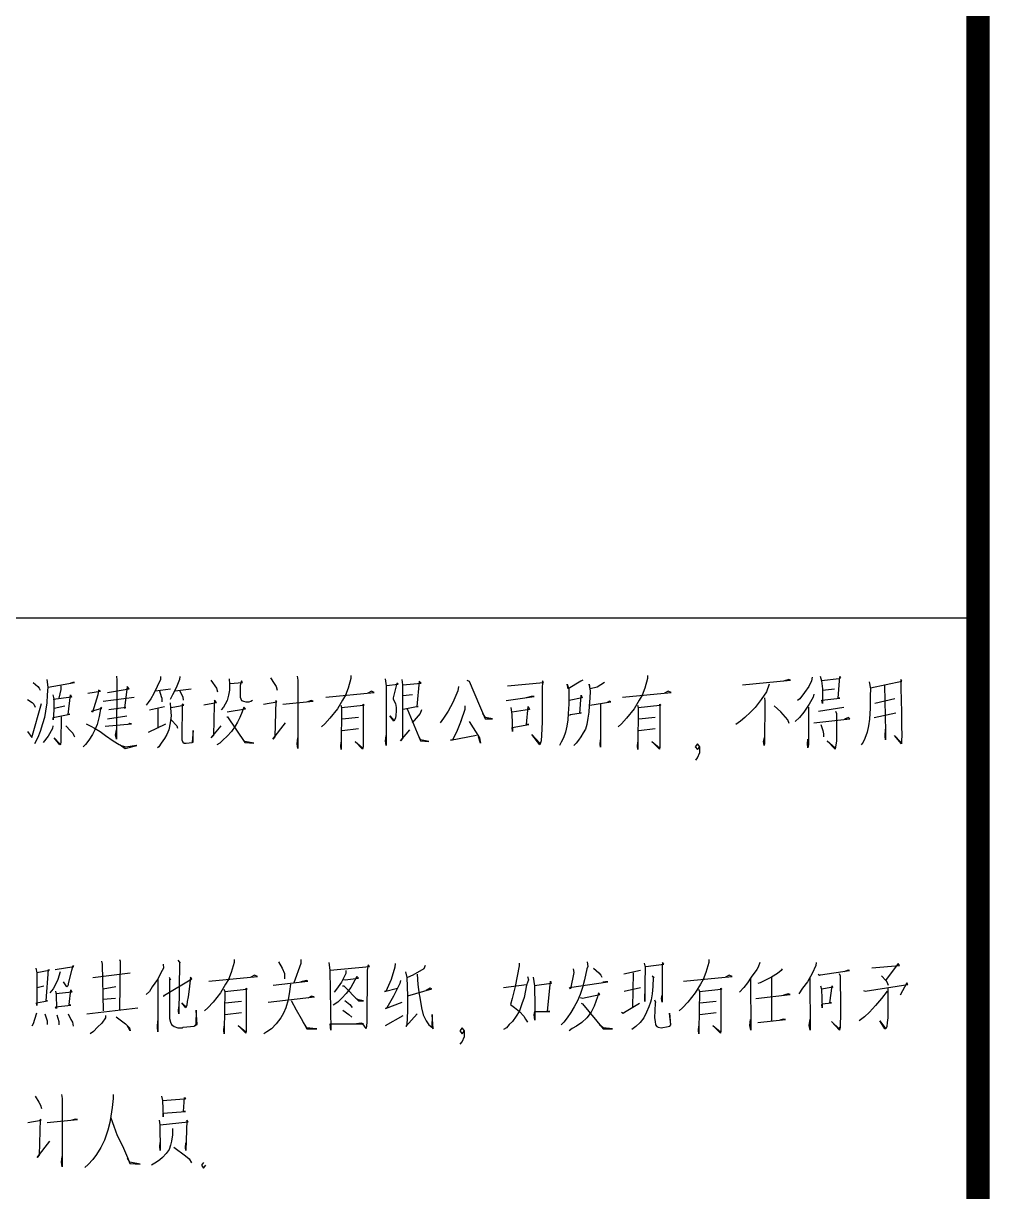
# Model space of a CAD drawing. Extents: x 5412679 to 5683609, y 301830 to 763830.
# Drawn here: x 5481861 to 5486029, y 742716 to 747757 of the extents above; entities that cross this region are included whole.
import ezdxf

# ---------------------------------------------------------------- set-up
doc = ezdxf.new("R2010")
doc.units = 0
doc.header["$LTSCALE"] = 1000
doc.header["$MEASUREMENT"] = 0
doc.layers.add('$dl$', color=255, linetype='Continuous')
doc.layers.add('PUB_TITLE', color=4, linetype='Continuous')

# ---------------------------------------------------------------- blocks, each defined once
blk = doc.blocks.new('sdg456sdhfdgh')
at = {"layer": 'PUB_TITLE'}
for p, q in [((3123207.5, 782582.9), (3130207.5, 782582.9)), ((3126490.3, 782331.5), (3126492.3, 782313.9)), ((3127270.4, 782331.5), (3127272.4, 782313.9)), ((3127502.2, 782334), (3127502.2, 782321.4)), ((3128782.2, 782334), (3128782.2, 782321.4)), ((3129526, 782331.5), (3129532, 782311.4)), ((3126131.5, 782303.8), (3126151.6, 782286.2)), ((3126151.6, 782286.2), (3126157.7, 782278.6)), ((3126189.9, 782316.4), (3126194, 782283.6)), ((3126194, 782283.6), (3126191.9, 782250.9)), ((3126196, 782283.6), (3126308.9, 782303.8)), ((3126250.4, 782288.7), (3126250.4, 782273.6)), ((3126302.8, 782303.8), (3126292.7, 782301.3)), ((3126308.9, 782303.8), (3126302.8, 782303.8)), ((3126492.3, 782313.9), (3126490.3, 782059.4)), ((3126536.6, 782286.2), (3126524.5, 782192.9)), ((3126544.7, 782276.1), (3126536.6, 782286.2)), ((3126679.8, 782316.4), (3126651.5, 782255.9)), ((3126679.8, 782329), (3126679.8, 782316.4)), ((3126748.3, 782281.1), (3126732.2, 782250.9)), ((3126762.4, 782316.4), (3126748.3, 782281.1)), ((3126764.4, 782329), (3126762.4, 782316.4)), ((3126897.5, 782313.9), (3126921.6, 782278.6)), ((3126976.1, 782318.9), (3126978.1, 782296.2)), ((3126978.1, 782296.2), (3126978.1, 782271)), ((3126980.1, 782298.8), (3127034.5, 782303.8)), ((3127030.5, 782311.4), (3127024.4, 782291.2)), ((3127024.4, 782291.2), (3127024.4, 782273.6)), ((3127034.5, 782303.8), (3127030.5, 782311.4)), ((3127155.5, 782324), (3127171.6, 782298.8)), ((3127171.6, 782298.8), (3127179.7, 782286.2)), ((3127179.7, 782286.2), (3127183.7, 782271)), ((3127272.4, 782313.9), (3127272.4, 782019.1)), ((3127502.2, 782321.4), (3127490.1, 782278.6)), ((3127649.3, 782318.9), (3127653.4, 782288.7)), ((3127653.4, 782288.7), (3127653.4, 782031.7)), ((3127655.4, 782291.2), (3127705.8, 782296.2)), ((3127699.7, 782301.3), (3127683.6, 782238.3)), ((3127705.8, 782296.2), (3127699.7, 782301.3)), ((3127721.9, 782316.4), (3127723.9, 782293.7)), ((3127723.9, 782293.7), (3127723.9, 782061.9)), ((3127725.9, 782293.7), (3127804.5, 782301.3)), ((3127796.5, 782308.8), (3127786.4, 782200.5)), ((3127804.5, 782301.3), (3127796.5, 782308.8)), ((3127965.8, 782286.2), (3127963.8, 782268.5)), ((3128002.1, 782313.9), (3128012.2, 782308.8)), ((3128012.2, 782308.8), (3128080.7, 782147.6)), ((3128177.5, 782288.7), (3128332.7, 782303.8)), ((3128328.6, 782311.4), (3128326.6, 782273.6)), ((3128332.7, 782303.8), (3128328.6, 782311.4)), ((3128435.5, 782296.2), (3128441.5, 782276.1)), ((3128439.5, 782276.1), (3128435.5, 782296.2)), ((3128493.9, 782308.8), (3128439.5, 782276.1)), ((3128502, 782313.9), (3128493.9, 782308.8)), ((3128530.2, 782296.2), (3128534.2, 782266)), ((3128534.2, 782276.1), (3128530.2, 782296.2)), ((3128564.5, 782283.6), (3128534.2, 782276.1)), ((3128596.7, 782303.8), (3128564.5, 782283.6)), ((3128782.2, 782321.4), (3128770.1, 782278.6)), ((3129191.4, 782293.7), (3129399, 782313.9)), ((3129306.3, 782296.2), (3129294.2, 782263.5)), ((3129390.9, 782316.4), (3129368.8, 782308.8)), ((3129399, 782313.9), (3129390.9, 782316.4)), ((3129477.6, 782286.2), (3129459.5, 782261)), ((3129489.7, 782311.4), (3129477.6, 782286.2)), ((3129491.7, 782326.5), (3129489.7, 782311.4)), ((3129608.6, 782318.9), (3129532, 782311.4)), ((3129532, 782311.4), (3129536.1, 782276.1)), ((3129604.6, 782235.8), (3129610.7, 782329)), ((3129614.7, 782326.5), (3129608.6, 782318.9)), ((3129610.7, 782329), (3129614.7, 782326.5)), ((3129737.6, 782306.3), (3129743.7, 782276.1)), ((3129743.7, 782281.1), (3129878.7, 782308.8)), ((3129804.2, 782291.2), (3129808.2, 782092.1)), ((3129874.7, 782316.4), (3129874.7, 782278.6)), ((3129878.7, 782308.8), (3129874.7, 782316.4)), ((3126107.3, 782230.7), (3126127.4, 782218.1)), ((3126157.7, 782278.6), (3126161.7, 782271)), ((3126191.9, 782250.9), (3126189.9, 782215.6)), ((3126216.1, 782250.9), (3126220.2, 782233.2)), ((3126296.8, 782240.8), (3126218.1, 782230.7)), ((3126220.2, 782233.2), (3126220.2, 782185.4)), ((3126250.4, 782273.6), (3126242.3, 782235.8)), ((3126282.7, 782165.2), (3126292.7, 782250.9)), ((3126292.7, 782250.9), (3126296.8, 782240.8)), ((3126367.3, 782258.4), (3126421.7, 782266)), ((3126409.6, 782250.9), (3126387.5, 782175.3)), ((3126413.7, 782271), (3126409.6, 782250.9)), ((3126421.7, 782266), (3126413.7, 782271)), ((3126433.8, 782223.2), (3126566.9, 782240.8)), ((3126452, 782261), (3126544.7, 782276.1)), ((3126639.4, 782233.2), (3126627.3, 782218.1)), ((3126651.5, 782255.9), (3126639.4, 782233.2)), ((3126659.6, 782268.5), (3126724.1, 782276.1)), ((3126675.7, 782268.5), (3126683.8, 782243.3)), ((3126683.8, 782243.3), (3126685.8, 782235.8)), ((3126685.8, 782235.8), (3126685.8, 782220.6)), ((3126732.2, 782250.9), (3126722.1, 782230.7)), ((3126744.3, 782268.5), (3126812.8, 782276.1)), ((3126764.4, 782268.5), (3126776.5, 782240.8)), ((3126776.5, 782240.8), (3126778.5, 782228.2)), ((3126921.6, 782278.6), (3126925.7, 782263.5)), ((3126974.1, 782248.4), (3126968, 782225.7)), ((3126978.1, 782271), (3126974.1, 782248.4)), ((3127024.4, 782273.6), (3127024.4, 782258.4)), ((3127024.4, 782258.4), (3127024.4, 782240.8)), ((3127024.4, 782240.8), (3127026.5, 782233.2)), ((3127026.5, 782233.2), (3127030.5, 782225.7)), ((3127393.3, 782240.8), (3127603, 782261)), ((3127478, 782248.4), (3127465.9, 782228.2)), ((3127490.1, 782278.6), (3127478, 782248.4)), ((3127590.9, 782266), (3127574.7, 782258.4)), ((3127603, 782261), (3127590.9, 782266)), ((3127683.6, 782238.3), (3127683.6, 782233.2)), ((3127683.6, 782233.2), (3127687.6, 782225.7)), ((3127768.3, 782250.9), (3127725.9, 782245.8)), ((3127963.8, 782268.5), (3127941.6, 782218.1)), ((3128171.4, 782225.7), (3128292.4, 782243.3)), ((3128280.3, 782243.3), (3128258.1, 782238.3)), ((3128292.4, 782243.3), (3128280.3, 782243.3)), ((3128326.6, 782273.6), (3128326.6, 782132.5)), ((3128441.5, 782276.1), (3128441.5, 782210.6)), ((3128500, 782238.3), (3128443.5, 782225.7)), ((3128489.9, 782170.3), (3128495.9, 782248.4)), ((3128495.9, 782248.4), (3128500, 782238.3)), ((3128532.2, 782235.8), (3128530.2, 782203)), ((3128534.2, 782266), (3128532.2, 782235.8)), ((3128673.3, 782240.8), (3128883, 782261)), ((3128758, 782248.4), (3128745.9, 782228.2)), ((3128770.1, 782278.6), (3128758, 782248.4)), ((3128870.9, 782266), (3128854.7, 782258.4)), ((3128883, 782261), (3128870.9, 782266)), ((3129272, 782230.7), (3129245.8, 782195.4)), ((3129294.2, 782263.5), (3129272, 782230.7)), ((3129286.1, 782238.3), (3129288.1, 782223.2)), ((3129439.3, 782233.2), (3129429.2, 782225.7)), ((3129459.5, 782261), (3129439.3, 782233.2)), ((3129495.8, 782240.8), (3129479.6, 782210.6)), ((3129499.8, 782253.4), (3129495.8, 782240.8)), ((3129534.1, 782228.2), (3129610.7, 782235.8)), ((3129536.1, 782271), (3129588.5, 782276.1)), ((3129536.1, 782276.1), (3129536.1, 782243.3)), ((3129536.1, 782243.3), (3129536.1, 782223.2)), ((3129610.7, 782235.8), (3129604.6, 782235.8)), ((3129743.7, 782276.1), (3129741.7, 782245.8)), ((3129741.7, 782245.8), (3129741.7, 782192.9)), ((3129848.5, 782233.2), (3129761.8, 782213.1)), ((3129874.7, 782278.6), (3129876.7, 782175.3)), ((3126125.4, 782066.9), (3126167.8, 782213.1)), ((3126127.4, 782218.1), (3126133.5, 782210.6)), ((3126133.5, 782210.6), (3126139.5, 782198)), ((3126183.9, 782180.3), (3126179.9, 782152.6)), ((3126189.9, 782215.6), (3126183.9, 782180.3)), ((3126220.2, 782185.4), (3126218.1, 782142.5)), ((3126222.2, 782192.9), (3126268.5, 782203)), ((3126383.4, 782180.3), (3126427.8, 782192.9)), ((3126387.5, 782175.3), (3126383.4, 782180.3)), ((3126423.8, 782198), (3126415.7, 782157.7)), ((3126427.8, 782192.9), (3126423.8, 782198)), ((3126530.6, 782195.4), (3126458, 782185.4)), ((3126524.5, 782192.9), (3126530.6, 782195.4)), ((3126627.3, 782218.1), (3126619.3, 782205.5)), ((3126633.4, 782185.4), (3126697.9, 782200.5)), ((3126669.7, 782190.4), (3126669.7, 782107.3)), ((3126722.1, 782215.6), (3126724.1, 782192.9)), ((3126724.1, 782192.9), (3126726.1, 782160.2)), ((3126726.1, 782195.4), (3126780.5, 782205.5)), ((3126774.5, 782195.4), (3126772.5, 782074.5)), ((3126774.5, 782210.6), (3126774.5, 782195.4)), ((3126780.5, 782205.5), (3126774.5, 782210.6)), ((3126867.2, 782208), (3126921.6, 782218.1)), ((3126911.6, 782208), (3126909.6, 782074.5)), ((3126913.6, 782228.2), (3126911.6, 782208)), ((3126921.6, 782218.1), (3126913.6, 782228.2)), ((3126951.9, 782198), (3126941.8, 782185.4)), ((3126959.9, 782210.6), (3126951.9, 782198)), ((3126968, 782225.7), (3126959.9, 782210.6)), ((3126968, 782177.8), (3127046.6, 782190.4)), ((3127030.5, 782225.7), (3127038.6, 782223.2)), ((3127040.6, 782198), (3127032.5, 782177.8)), ((3127038.6, 782223.2), (3127048.6, 782220.6)), ((3127046.6, 782190.4), (3127040.6, 782198)), ((3127048.6, 782220.6), (3127062.7, 782220.6)), ((3127062.7, 782220.6), (3127070.8, 782223.2)), ((3127070.8, 782223.2), (3127076.9, 782228.2)), ((3127125.2, 782210.6), (3127181.7, 782220.6)), ((3127177.6, 782225.7), (3127173.6, 782069.5)), ((3127181.7, 782220.6), (3127177.6, 782225.7)), ((3127207.9, 782210.6), (3127338.9, 782223.2)), ((3127330.8, 782225.7), (3127314.7, 782220.6)), ((3127338.9, 782223.2), (3127330.8, 782225.7)), ((3127443.7, 782190.4), (3127411.5, 782150.1)), ((3127465.9, 782228.2), (3127443.7, 782190.4)), ((3127457.8, 782205.5), (3127461.9, 782195.4)), ((3127461.9, 782195.4), (3127459.9, 782029.1)), ((3127461.9, 782195.4), (3127554.6, 782205.5)), ((3127554.6, 782210.6), (3127558.6, 782205.5)), ((3127554.6, 782205.5), (3127554.6, 782210.6)), ((3127558.6, 782205.5), (3127554.6, 782203)), ((3127554.6, 782203), (3127554.6, 782026.6)), ((3127687.6, 782225.7), (3127693.7, 782213.1)), ((3127693.7, 782213.1), (3127697.7, 782195.4)), ((3127697.7, 782180.3), (3127695.7, 782162.7)), ((3127697.7, 782195.4), (3127697.7, 782180.3)), ((3127792.4, 782200.5), (3127727.9, 782187.9)), ((3127744.1, 782190.4), (3127802.5, 782051.8)), ((3127786.4, 782200.5), (3127792.4, 782200.5)), ((3127806.6, 782185.4), (3127800.5, 782170.3)), ((3127921.5, 782180.3), (3127901.3, 782150.1)), ((3127941.6, 782218.1), (3127921.5, 782180.3)), ((3127994, 782187.9), (3127975.9, 782137.5)), ((3127994, 782203), (3127994, 782187.9)), ((3128191.6, 782195.4), (3128195.6, 782165.2)), ((3128272.2, 782187.9), (3128197.6, 782175.3)), ((3128260.1, 782122.4), (3128266.1, 782200.5)), ((3128266.1, 782200.5), (3128272.2, 782187.9)), ((3128441.5, 782210.6), (3128439.5, 782170.3)), ((3128530.2, 782203), (3128528.2, 782175.3)), ((3128532.2, 782205.5), (3128622.9, 782220.6)), ((3128578.6, 782210.6), (3128578.6, 782024.1)), ((3128616.9, 782223.2), (3128606.8, 782218.1)), ((3128622.9, 782220.6), (3128616.9, 782223.2)), ((3128723.7, 782190.4), (3128691.5, 782150.1)), ((3128745.9, 782228.2), (3128723.7, 782190.4)), ((3128737.8, 782205.5), (3128741.9, 782195.4)), ((3128741.9, 782195.4), (3128739.9, 782029.1)), ((3128741.9, 782195.4), (3128834.6, 782205.5)), ((3128834.6, 782210.6), (3128838.6, 782205.5)), ((3128834.6, 782205.5), (3128834.6, 782210.6)), ((3128838.6, 782205.5), (3128834.6, 782203)), ((3128834.6, 782203), (3128834.6, 782026.6)), ((3129245.8, 782195.4), (3129225.6, 782175.3)), ((3129288.1, 782223.2), (3129286.1, 782041.7)), ((3129356.7, 782177.8), (3129328.4, 782203)), ((3129479.6, 782210.6), (3129455.4, 782175.3)), ((3129475.6, 782198), (3129475.6, 782036.7)), ((3129519.9, 782180.3), (3129628.8, 782198)), ((3129536.1, 782213.1), (3129534.1, 782228.2)), ((3129536.1, 782223.2), (3129536.1, 782213.1)), ((3129592.5, 782180.3), (3129596.5, 782170.3)), ((3129741.7, 782192.9), (3129739.7, 782145.1)), ((3126179.9, 782152.6), (3126171.8, 782124.9)), ((3126218.1, 782152.6), (3126288.7, 782167.7)), ((3126218.1, 782142.5), (3126218.1, 782152.6)), ((3126252.4, 782155.1), (3126250.4, 782049.3)), ((3126288.7, 782167.7), (3126282.7, 782165.2)), ((3126415.7, 782157.7), (3126407.6, 782122.4)), ((3126452, 782147.6), (3126534.6, 782160.2)), ((3126722.1, 782129.9), (3126716, 782099.7)), ((3126726.1, 782160.2), (3126722.1, 782129.9)), ((3126726.1, 782142.5), (3126750.3, 782117.3)), ((3126966, 782155.1), (3126970, 782155.1)), ((3126970, 782155.1), (3127044.6, 782044.3)), ((3127012.4, 782132.5), (3127002.3, 782114.8)), ((3127022.4, 782152.6), (3127012.4, 782132.5)), ((3127032.5, 782177.8), (3127022.4, 782152.6)), ((3127165.6, 782059.4), (3127220, 782129.9)), ((3127411.5, 782150.1), (3127389.3, 782124.9)), ((3127534.4, 782152.6), (3127463.9, 782145.1)), ((3127669.5, 782160.2), (3127687.6, 782140)), ((3127687.6, 782137.5), (3127669.5, 782160.2)), ((3127693.7, 782150.1), (3127687.6, 782137.5)), ((3127695.7, 782162.7), (3127693.7, 782150.1)), ((3127800.5, 782170.3), (3127766.2, 782129.9)), ((3127901.3, 782150.1), (3127887.2, 782129.9)), ((3127977.9, 782140), (3127959.8, 782097.2)), ((3127975.9, 782137.5), (3127977.9, 782140)), ((3128012.2, 782135), (3128056.5, 782064.4)), ((3128082.7, 782152.6), (3128070.6, 782170.3)), ((3128080.7, 782147.6), (3128084.7, 782147.6)), ((3128113, 782147.6), (3128082.7, 782152.6)), ((3128084.7, 782147.6), (3128113, 782147.6)), ((3128195.6, 782165.2), (3128199.6, 782092.1)), ((3128326.6, 782132.5), (3128324.6, 782077)), ((3128437.5, 782142.5), (3128433.5, 782114.8)), ((3128439.5, 782170.3), (3128437.5, 782142.5)), ((3128445.6, 782162.7), (3128449.6, 782165.2)), ((3128449.6, 782165.2), (3128495.9, 782172.8)), ((3128495.9, 782172.8), (3128489.9, 782170.3)), ((3128524.2, 782150.1), (3128520.1, 782122.4)), ((3128528.2, 782175.3), (3128524.2, 782150.1)), ((3128691.5, 782150.1), (3128669.3, 782124.9)), ((3128814.4, 782152.6), (3128743.9, 782145.1)), ((3129183.3, 782137.5), (3129163.2, 782122.4)), ((3129201.5, 782152.6), (3129183.3, 782137.5)), ((3129225.6, 782175.3), (3129201.5, 782152.6)), ((3129386.9, 782142.5), (3129356.7, 782177.8)), ((3129393, 782127.4), (3129386.9, 782142.5)), ((3129437.3, 782152.6), (3129419.2, 782135)), ((3129455.4, 782175.3), (3129437.3, 782152.6)), ((3129499.8, 782129.9), (3129655, 782147.6)), ((3129596.5, 782170.3), (3129596.5, 782097.2)), ((3129649, 782152.6), (3129630.8, 782145.1)), ((3129655, 782147.6), (3129649, 782152.6)), ((3129739.7, 782145.1), (3129735.6, 782117.3)), ((3129759.8, 782152.6), (3129852.5, 782172.8)), ((3129876.7, 782175.3), (3129876.7, 782122.4)), ((3126107.3, 782092.1), (3126125.4, 782066.9)), ((3126161.7, 782092.1), (3126151.6, 782066.9)), ((3126171.8, 782124.9), (3126161.7, 782092.1)), ((3126214.1, 782104.7), (3126196, 782072)), ((3126216.1, 782117.3), (3126214.1, 782104.7)), ((3126272.6, 782117.3), (3126292.7, 782094.7)), ((3126292.7, 782094.7), (3126302.8, 782084.6)), ((3126302.8, 782084.6), (3126306.8, 782074.5)), ((3126359.3, 782124.9), (3126379.4, 782114.8)), ((3126387.5, 782079.5), (3126371.3, 782054.3)), ((3126379.4, 782114.8), (3126395.5, 782107.3)), ((3126397.6, 782099.7), (3126387.5, 782079.5)), ((3126395.5, 782107.3), (3126419.7, 782092.1)), ((3126407.6, 782122.4), (3126397.6, 782099.7)), ((3126419.7, 782092.1), (3126443.9, 782074.5)), ((3126441.9, 782114.8), (3126554.8, 782124.9)), ((3126486.2, 782077), (3126490.3, 782099.7)), ((3126548.7, 782127.4), (3126542.7, 782122.4)), ((3126554.8, 782124.9), (3126548.7, 782127.4)), ((3126629.4, 782089.6), (3126703.9, 782124.9)), ((3126708, 782079.5), (3126697.9, 782061.9)), ((3126716, 782099.7), (3126708, 782079.5)), ((3126750.3, 782117.3), (3126754.3, 782107.3)), ((3126820.9, 782097.2), (3126816.8, 782046.8)), ((3126820.9, 782046.8), (3126820.9, 782097.2)), ((3126899.5, 782064.4), (3126941.8, 782117.3)), ((3126986.1, 782092.1), (3126968, 782072)), ((3127002.3, 782114.8), (3126986.1, 782092.1)), ((3127389.3, 782124.9), (3127375.2, 782112.3)), ((3127463.9, 782097.2), (3127534.4, 782104.7)), ((3127715.9, 782051.8), (3127756.2, 782099.7)), ((3127959.8, 782097.2), (3127939.6, 782054.3)), ((3128197.6, 782109.8), (3128270.2, 782122.4)), ((3128199.6, 782092.1), (3128197.6, 782109.8)), ((3128270.2, 782122.4), (3128260.1, 782122.4)), ((3128282.3, 782079.5), (3128316.5, 782041.7)), ((3128316.5, 782034.2), (3128282.3, 782079.5)), ((3128427.4, 782089.6), (3128419.3, 782064.4)), ((3128433.5, 782114.8), (3128427.4, 782089.6)), ((3128504, 782087.1), (3128493.9, 782069.5)), ((3128514.1, 782102.2), (3128504, 782087.1)), ((3128520.1, 782122.4), (3128514.1, 782102.2)), ((3128669.3, 782124.9), (3128655.2, 782112.3)), ((3128743.9, 782097.2), (3128814.4, 782104.7)), ((3129530, 782122.4), (3129538.1, 782097.2)), ((3129538.1, 782097.2), (3129540.1, 782082.1)), ((3129540.1, 782082.1), (3129540.1, 782069.5)), ((3129596.5, 782097.2), (3129596.5, 782051.8)), ((3129729.6, 782089.6), (3129719.5, 782061.9)), ((3129735.6, 782117.3), (3129729.6, 782089.6)), ((3129806.2, 782072), (3129808.2, 782102.2)), ((3129808.2, 782092.1), (3129808.2, 782056.9)), ((3129876.7, 782122.4), (3129876.7, 782114.8)), ((3129876.7, 782114.8), (3129878.7, 782077)), ((3126151.6, 782066.9), (3126137.5, 782039.2)), ((3126196, 782072), (3126173.8, 782044.3)), ((3126222.2, 782064.4), (3126246.4, 782039.2)), ((3126246.4, 782034.2), (3126222.2, 782064.4)), ((3126248.4, 782036.7), (3126246.4, 782034.2)), ((3126250.4, 782049.3), (3126248.4, 782036.7)), ((3126306.8, 782074.5), (3126308.9, 782069.5)), ((3126357.2, 782036.7), (3126347.2, 782026.6)), ((3126371.3, 782054.3), (3126357.2, 782036.7)), ((3126443.9, 782074.5), (3126476.2, 782051.8)), ((3126476.2, 782051.8), (3126502.4, 782036.7)), ((3126490.3, 782059.4), (3126486.2, 782077)), ((3126502.4, 782036.7), (3126506.4, 782034.2)), ((3126506.4, 782034.2), (3126528.6, 782019.1)), ((3126530.6, 782024.1), (3126508.4, 782031.7)), ((3126528.6, 782019.1), (3126579, 782031.7)), ((3126577, 782031.7), (3126530.6, 782024.1)), ((3126579, 782031.7), (3126577, 782031.7)), ((3126683.8, 782041.7), (3126673.7, 782026.6)), ((3126697.9, 782061.9), (3126683.8, 782041.7)), ((3126772.5, 782074.5), (3126772.5, 782056.9)), ((3126772.5, 782056.9), (3126776.5, 782046.8)), ((3126776.5, 782046.8), (3126782.6, 782041.7)), ((3126782.6, 782041.7), (3126790.6, 782041.7)), ((3126790.6, 782041.7), (3126816.8, 782044.3)), ((3126816.8, 782044.3), (3126820.9, 782046.8)), ((3126909.6, 782074.5), (3126899.5, 782064.4)), ((3126935.8, 782041.7), (3126923.7, 782034.2)), ((3126949.9, 782054.3), (3126935.8, 782041.7)), ((3126968, 782072), (3126949.9, 782054.3)), ((3127044.6, 782049.3), (3127034.5, 782059.4)), ((3127082.9, 782041.7), (3127044.6, 782049.3)), ((3127044.6, 782044.3), (3127082.9, 782041.7)), ((3127173.6, 782069.5), (3127165.6, 782059.4)), ((3127270.4, 782039.2), (3127272.4, 782064.4)), ((3127272.4, 782019.1), (3127270.4, 782039.2)), ((3127457.8, 782029.1), (3127459.9, 782046.8)), ((3127459.9, 782014), (3127457.8, 782029.1)), ((3127459.9, 782029.1), (3127459.9, 782014)), ((3127520.3, 782049.3), (3127552.6, 782021.6)), ((3127552.6, 782016.6), (3127520.3, 782049.3)), ((3127651.3, 782051.8), (3127653.4, 782074.5)), ((3127653.4, 782031.7), (3127651.3, 782051.8)), ((3127723.9, 782061.9), (3127715.9, 782051.8)), ((3127802.5, 782056.9), (3127794.5, 782072)), ((3127838.8, 782049.3), (3127802.5, 782056.9)), ((3127802.5, 782051.8), (3127838.8, 782049.3)), ((3127931.5, 782054.3), (3128044.4, 782077)), ((3127939.6, 782054.3), (3127931.5, 782054.3)), ((3128060.5, 782041.7), (3128052.5, 782069.5)), ((3128056.5, 782064.4), (3128060.5, 782041.7)), ((3128318.6, 782039.2), (3128316.5, 782034.2)), ((3128322.6, 782051.8), (3128318.6, 782039.2)), ((3128324.6, 782077), (3128322.6, 782051.8)), ((3128409.3, 782046.8), (3128401.2, 782031.7)), ((3128419.3, 782064.4), (3128409.3, 782046.8)), ((3128473.8, 782041.7), (3128463.7, 782031.7)), ((3128483.9, 782054.3), (3128473.8, 782041.7)), ((3128493.9, 782069.5), (3128483.9, 782054.3)), ((3128576.6, 782036.7), (3128578.6, 782056.9)), ((3128578.6, 782024.1), (3128576.6, 782036.7)), ((3128737.8, 782029.1), (3128739.9, 782046.8)), ((3128739.9, 782014), (3128737.8, 782029.1)), ((3128739.9, 782029.1), (3128739.9, 782014)), ((3128800.3, 782049.3), (3128832.6, 782021.6)), ((3128832.6, 782016.6), (3128800.3, 782049.3)), ((3128997.9, 782039.2), (3128987.8, 782026.6)), ((3129007.9, 782026.6), (3128997.9, 782039.2)), ((3129282.1, 782049.3), (3129286.1, 782066.9)), ((3129284.1, 782031.7), (3129282.1, 782049.3)), ((3129286.1, 782041.7), (3129284.1, 782031.7)), ((3129471.6, 782039.2), (3129473.6, 782059.4)), ((3129473.6, 782021.6), (3129471.6, 782039.2)), ((3129475.6, 782036.7), (3129473.6, 782021.6)), ((3129556.2, 782051.8), (3129590.5, 782021.6)), ((3129590.5, 782016.6), (3129556.2, 782051.8)), ((3129596.5, 782051.8), (3129592.5, 782024.1)), ((3129711.4, 782046.8), (3129703.4, 782034.2)), ((3129719.5, 782061.9), (3129711.4, 782046.8)), ((3129808.2, 782056.9), (3129806.2, 782072)), ((3129846.5, 782074.5), (3129874.7, 782046.8)), ((3129876.7, 782039.2), (3129846.5, 782074.5)), ((3129878.7, 782077), (3129876.7, 782051.8)), ((3129876.7, 782051.8), (3129876.7, 782039.2)), ((3126673.7, 782026.6), (3126667.7, 782021.6)), ((3127554.6, 782026.6), (3127552.6, 782016.6)), ((3128834.6, 782026.6), (3128832.6, 782016.6)), ((3128987.8, 782026.6), (3128997.9, 782014)), ((3128989.8, 781968.7), (3128997.9, 781978.8)), ((3128997.9, 782014), (3129007.9, 782026.6)), ((3128997.9, 781978.8), (3129007.9, 782001.4)), ((3129007.9, 782001.4), (3129007.9, 782026.6)), ((3129592.5, 782024.1), (3129590.5, 782016.6)), ((3126143.1, 781070.7), (3126147.1, 781050.6)), ((3126225.7, 781065.7), (3126306.4, 781078.3)), ((3126302.3, 781080.8), (3126296.3, 781060.7)), ((3126306.4, 781078.3), (3126302.3, 781080.8)), ((3126425.3, 781101), (3126429.3, 781088.4)), ((3126429.3, 781088.4), (3126433.4, 780886.8)), ((3126503.9, 781108.5), (3126505.9, 781101)), ((3126505.9, 781101), (3126503.9, 780891.8)), ((3126693.4, 781070.7), (3126687.3, 781060.7)), ((3126691.4, 781088.4), (3126693.4, 781070.7)), ((3126755.9, 781106), (3126766, 781093.4)), ((3126761.9, 781095.9), (3126759.9, 780874.2)), ((3126766, 781093.4), (3126761.9, 781095.9)), ((3126997.8, 781095.9), (3126985.7, 781053.1)), ((3126997.8, 781108.5), (3126997.8, 781095.9)), ((3127189.3, 781098.5), (3127205.4, 781070.7)), ((3127205.4, 781070.7), (3127215.5, 781048.1)), ((3127286, 781090.9), (3127255.8, 781007.7)), ((3127286, 781108.5), (3127286, 781090.9)), ((3127407, 781095.9), (3127411, 781063.2)), ((3127413, 781063.2), (3127582.3, 781078.3)), ((3127576.3, 781085.9), (3127572.3, 781063.2)), ((3127582.3, 781078.3), (3127576.3, 781085.9)), ((3127691.2, 781075.8), (3127675.1, 781022.9)), ((3127693.2, 781090.9), (3127691.2, 781075.8)), ((3127822.2, 781083.3), (3127816.2, 781068.2)), ((3128227.4, 781080.8), (3128211.3, 780992.6)), ((3128227.4, 781093.4), (3128227.4, 781080.8)), ((3128523.7, 781078.3), (3128519.7, 781068.2)), ((3128521.7, 781098.5), (3128523.7, 781078.3)), ((3128547.9, 781070.7), (3128572.1, 781050.6)), ((3128767.6, 781093.4), (3128771.6, 781075.8)), ((3128771.6, 781075.8), (3128769.6, 781005.2)), ((3128773.6, 781078.3), (3128852.3, 781088.4)), ((3128846.2, 781095.9), (3128844.2, 781083.3)), ((3128844.2, 781083.3), (3128844.2, 780957.4)), ((3128852.3, 781088.4), (3128846.2, 781095.9)), ((3129045.8, 781095.9), (3129033.7, 781053.1)), ((3129045.8, 781108.5), (3129045.8, 781095.9)), ((3129259.4, 781075.8), (3129253.4, 781065.7)), ((3129265.5, 781095.9), (3129259.4, 781075.8)), ((3129507.4, 781083.3), (3129491.3, 781048.1)), ((3129509.4, 781095.9), (3129507.4, 781083.3)), ((3129749.3, 781073.3), (3129868.2, 781083.3)), ((3129862.2, 781090.9), (3129807.7, 781017.8)), ((3129868.2, 781083.3), (3129862.2, 781090.9)), ((3126199.5, 781060.7), (3126147.1, 781050.6)), ((3126147.1, 781050.6), (3126147.1, 780977.5)), ((3126187.4, 780929.6), (3126197.5, 781065.7)), ((3126197.5, 781065.7), (3126199.5, 781060.7)), ((3126237.8, 781022.9), (3126227.8, 781000.2)), ((3126247.9, 781055.6), (3126237.8, 781022.9)), ((3126296.3, 781060.7), (3126284.2, 781010.3)), ((3126389, 781030.4), (3126550.3, 781050.6)), ((3126667.2, 781022.9), (3126645, 780990.1)), ((3126687.3, 781060.7), (3126667.2, 781022.9)), ((3126669.2, 781022.9), (3126669.2, 780796.1)), ((3126697.4, 780954.8), (3126816.4, 781025.4)), ((3126717.6, 781032.9), (3126723.6, 781020.3)), ((3126719.6, 781025.4), (3126719.6, 780871.7)), ((3126723.6, 781020.3), (3126719.6, 781025.4)), ((3126810.3, 781032.9), (3126804.3, 780980)), ((3126816.4, 781025.4), (3126810.3, 781032.9)), ((3126888.9, 781015.3), (3127098.6, 781035.5)), ((3126973.6, 781022.9), (3126961.5, 781002.7)), ((3126985.7, 781053.1), (3126973.6, 781022.9)), ((3127086.5, 781040.5), (3127070.3, 781032.9)), ((3127098.6, 781035.5), (3127086.5, 781040.5)), ((3127215.5, 781048.1), (3127215.5, 781025.4)), ((3127411, 781063.2), (3127415, 780803.7)), ((3127479.5, 781048.1), (3127461.4, 781010.3)), ((3127469.5, 781022.9), (3127477.5, 781020.3)), ((3127477.5, 781020.3), (3127534, 781027.9)), ((3127479.5, 781060.7), (3127479.5, 781048.1)), ((3127527.9, 781035.5), (3127501.7, 780987.6)), ((3127534, 781027.9), (3127527.9, 781035.5)), ((3127572.3, 781063.2), (3127570.2, 780836.4)), ((3127675.1, 781022.9), (3127652.9, 780970)), ((3127737.6, 781055.6), (3127743.6, 781030.4)), ((3127743.6, 781030.4), (3127745.6, 780952.3)), ((3127769.8, 781040.5), (3127745.6, 781030.4)), ((3127816.2, 781068.2), (3127769.8, 781040.5)), ((3127787.9, 781045.5), (3127790, 781000.2)), ((3128267.7, 781020.3), (3128259.6, 780997.7)), ((3128263.7, 781035.5), (3128267.7, 781020.3)), ((3128287.9, 781032.9), (3128293.9, 780995.1)), ((3128463.2, 781053.1), (3128449.1, 780982.5)), ((3128461.2, 781068.2), (3128463.2, 781053.1)), ((3128509.6, 781020.3), (3128501.5, 780987.6)), ((3128519.7, 781068.2), (3128509.6, 781020.3)), ((3128572.1, 781050.6), (3128580.1, 781040.5)), ((3128580.1, 781040.5), (3128584.2, 781032.9)), ((3128751.5, 781060.7), (3128678.9, 781045.5)), ((3128719.2, 781050.6), (3128717.2, 780901.9)), ((3128801.9, 781038), (3128809.9, 781030.4)), ((3128805.9, 781030.4), (3128803.9, 780992.6)), ((3128809.9, 781030.4), (3128805.9, 781030.4)), ((3128936.9, 781015.3), (3129146.6, 781035.5)), ((3129021.6, 781022.9), (3129009.5, 781002.7)), ((3129033.7, 781053.1), (3129021.6, 781022.9)), ((3129134.5, 781040.5), (3129118.3, 781032.9)), ((3129146.6, 781035.5), (3129134.5, 781040.5)), ((3129229.2, 781032.9), (3129213.1, 781007.7)), ((3129225.2, 781025.4), (3129227.2, 780803.7)), ((3129253.4, 781065.7), (3129229.2, 781032.9)), ((3129315.9, 781032.9), (3129287.7, 781017.8)), ((3129342.1, 781048.1), (3129315.9, 781032.9)), ((3129315.9, 781030.4), (3129315.9, 780844)), ((3129358.2, 781060.7), (3129342.1, 781048.1)), ((3129362.2, 781068.2), (3129358.2, 781060.7)), ((3129491.3, 781048.1), (3129471.1, 781012.8)), ((3129481.2, 781027.9), (3129483.2, 780803.7)), ((3129517.5, 781045.5), (3129523.5, 781040.5)), ((3129523.5, 781040.5), (3129527.5, 781043)), ((3129527.5, 781043), (3129652.5, 781060.7)), ((3129608.2, 781048.1), (3129612.2, 781038)), ((3129612.2, 781038), (3129614.2, 780904.4)), ((3129646.5, 781063.2), (3129628.3, 781055.6)), ((3129652.5, 781060.7), (3129646.5, 781063.2)), ((3129791.6, 781038), (3129809.7, 781017.8)), ((3126147.1, 780977.5), (3126147.1, 780909.5)), ((3126149.1, 780987.6), (3126177.4, 780995.1)), ((3126217.7, 780982.5), (3126203.6, 780964.9)), ((3126227.8, 781000.2), (3126217.7, 780982.5)), ((3126227.8, 780972.5), (3126229.8, 780957.4)), ((3126276.1, 780990.1), (3126262, 781012.8)), ((3126280.2, 780995.1), (3126276.1, 780990.1)), ((3126284.2, 781010.3), (3126280.2, 780995.1)), ((3126286.2, 780914.5), (3126294.3, 780977.5)), ((3126294.3, 780977.5), (3126298.3, 780967.4)), ((3126433.4, 780982.5), (3126487.8, 780992.6)), ((3126632.9, 780970), (3126618.8, 780957.4)), ((3126645, 780990.1), (3126632.9, 780970)), ((3126804.3, 780980), (3126800.2, 780947.3)), ((3126961.5, 781002.7), (3126939.3, 780964.9)), ((3126953.4, 780980), (3126957.5, 780970)), ((3126957.5, 780970), (3126955.4, 780803.7)), ((3126957.5, 780970), (3127050.2, 780980)), ((3127050.2, 780985.1), (3127054.2, 780980)), ((3127050.2, 780980), (3127050.2, 780985.1)), ((3127054.2, 780980), (3127050.2, 780977.5)), ((3127050.2, 780977.5), (3127050.2, 780801.1)), ((3127167.1, 780997.7), (3127316.3, 781015.3)), ((3127237.6, 780970), (3127231.6, 780934.7)), ((3127241.7, 781002.7), (3127237.6, 780970)), ((3127310.2, 781017.8), (3127286, 781012.8)), ((3127316.3, 781015.3), (3127310.2, 781017.8)), ((3127439.2, 780980), (3127429.1, 780967.4)), ((3127461.4, 781010.3), (3127439.2, 780980)), ((3127465.4, 780995.1), (3127471.5, 780995.1)), ((3127471.5, 780995.1), (3127534, 780929.6)), ((3127501.7, 780987.6), (3127481.6, 780962.4)), ((3127646.8, 780970), (3127703.3, 780985.1)), ((3127652.9, 780970), (3127646.8, 780970)), ((3127713.4, 781005.2), (3127685.1, 780949.8)), ((3127715.4, 781017.8), (3127713.4, 781005.2)), ((3127747.6, 780952.3), (3127850.4, 780982.5)), ((3127790, 781000.2), (3127796, 780957.4)), ((3127844.4, 780985.1), (3127826.2, 780975)), ((3127850.4, 780982.5), (3127844.4, 780985.1)), ((3128160.9, 780987.6), (3128259.6, 781000.2)), ((3128211.3, 780992.6), (3128197.1, 780939.7)), ((3128259.6, 780997.7), (3128249.6, 780944.8)), ((3128366.5, 781005.2), (3128293.9, 780995.1)), ((3128293.9, 780995.1), (3128295.9, 780907)), ((3128350.3, 780884.3), (3128362.4, 781015.3)), ((3128362.4, 781015.3), (3128366.5, 781005.2)), ((3128445.1, 780987.6), (3128610.4, 781012.8)), ((3128449.1, 780982.5), (3128445.1, 780987.6)), ((3128501.5, 780987.6), (3128491.4, 780957.4)), ((3128600.3, 781012.8), (3128588.2, 781010.3)), ((3128610.4, 781012.8), (3128600.3, 781012.8)), ((3128680.9, 780972.5), (3128751.5, 780987.6)), ((3128769.6, 781005.2), (3128769.6, 780927.1)), ((3128803.9, 780992.6), (3128801.9, 780959.9)), ((3129009.5, 781002.7), (3128987.3, 780964.9)), ((3129001.4, 780980), (3129005.5, 780970)), ((3129005.5, 780970), (3129003.4, 780803.7)), ((3129005.5, 780970), (3129098.2, 780980)), ((3129098.2, 780985.1), (3129102.2, 780980)), ((3129098.2, 780980), (3129098.2, 780985.1)), ((3129102.2, 780980), (3129098.2, 780977.5)), ((3129098.2, 780977.5), (3129098.2, 780801.1)), ((3129197, 780987.6), (3129178.8, 780967.4)), ((3129213.1, 781007.7), (3129197, 780987.6)), ((3129267.5, 781007.7), (3129257.4, 781005.2)), ((3129287.7, 781017.8), (3129267.5, 781007.7)), ((3129450.9, 780985.1), (3129434.8, 780959.9)), ((3129471.1, 781012.8), (3129450.9, 780985.1)), ((3129527.5, 780995.1), (3129531.6, 780980)), ((3129531.6, 780980), (3129535.6, 780899.4)), ((3129571.9, 780987.6), (3129533.6, 780980)), ((3129567.9, 780922.1), (3129577.9, 780995.1)), ((3129579.9, 780987.6), (3129571.9, 780987.6)), ((3129577.9, 780995.1), (3129579.9, 780987.6)), ((3129713, 780975), (3129721, 780972.5)), ((3129721, 780972.5), (3129904.5, 781000.2)), ((3129815.8, 780972.5), (3129791.6, 780939.7)), ((3129809.7, 781017.8), (3129813.8, 781012.8)), ((3129813.8, 781012.8), (3129819.8, 780997.7)), ((3129817.8, 780987.6), (3129817.8, 780856.6)), ((3129900.4, 781007.7), (3129872.2, 780954.8)), ((3129904.5, 781000.2), (3129900.4, 781007.7)), ((3126145.1, 780922.1), (3126193.5, 780929.6)), ((3126147.1, 780909.5), (3126145.1, 780922.1)), ((3126193.5, 780929.6), (3126187.4, 780929.6)), ((3126298.3, 780967.4), (3126229.8, 780959.9)), ((3126229.8, 780957.4), (3126231.8, 780896.9)), ((3126431.3, 780937.2), (3126485.8, 780942.2)), ((3126691.4, 780952.3), (3126695.4, 780949.8)), ((3126695.4, 780949.8), (3126697.4, 780954.8)), ((3126772, 780922.1), (3126790.2, 780904.4)), ((3126790.2, 780899.4), (3126772, 780922.1)), ((3126796.2, 780927.1), (3126794.2, 780912)), ((3126800.2, 780947.3), (3126796.2, 780927.1)), ((3126907.1, 780924.6), (3126884.9, 780899.4)), ((3126939.3, 780964.9), (3126907.1, 780924.6)), ((3127030, 780927.1), (3126959.5, 780919.6)), ((3127144.9, 780924.6), (3127344.5, 780947.3)), ((3127231.6, 780934.7), (3127221.5, 780899.4)), ((3127243.7, 780932.2), (3127265.9, 780891.8)), ((3127332.4, 780949.8), (3127316.3, 780942.2)), ((3127342.5, 780947.3), (3127332.4, 780949.8)), ((3127445.3, 780924.6), (3127425.1, 780912)), ((3127463.4, 780942.2), (3127445.3, 780924.6)), ((3127481.6, 780962.4), (3127463.4, 780942.2)), ((3127475.5, 780932.2), (3127497.7, 780914.5)), ((3127534, 780934.7), (3127523.9, 780939.7)), ((3127556.1, 780929.6), (3127534, 780934.7)), ((3127534, 780929.6), (3127556.1, 780929.6)), ((3127650.9, 780896.9), (3127723.4, 780924.6)), ((3127685.1, 780949.8), (3127656.9, 780899.4)), ((3127745.6, 780952.3), (3127745.6, 780886.8)), ((3127796, 780957.4), (3127798, 780952.3)), ((3127798, 780952.3), (3127802.1, 780927.1)), ((3127802.1, 780927.1), (3127806.1, 780899.4)), ((3128197.1, 780939.7), (3128191.1, 780914.5)), ((3128249.6, 780944.8), (3128239.5, 780917)), ((3128479.3, 780929.6), (3128465.2, 780904.4)), ((3128491.4, 780957.4), (3128479.3, 780929.6)), ((3128491.4, 780944.8), (3128501.5, 780942.2)), ((3128495.5, 780919.6), (3128501.5, 780917)), ((3128501.5, 780942.2), (3128576.1, 780957.4)), ((3128566, 780947.3), (3128551.9, 780907)), ((3128570.1, 780964.9), (3128566, 780947.3)), ((3128576.1, 780957.4), (3128570.1, 780964.9)), ((3128682.9, 780881.8), (3128747.4, 780919.6)), ((3128769.6, 780939.7), (3128769.6, 780959.9)), ((3128769.6, 780927.1), (3128769.6, 780939.7)), ((3128793.8, 780924.6), (3128787.8, 780904.4)), ((3128797.8, 780934.7), (3128793.8, 780924.6)), ((3128801.9, 780959.9), (3128797.8, 780934.7)), ((3128811.9, 780934.7), (3128816, 780924.6)), ((3128814, 780919.6), (3128811.9, 780856.6)), ((3128816, 780924.6), (3128814, 780919.6)), ((3128842.2, 780939.7), (3128844.2, 780954.8)), ((3128844.2, 780924.6), (3128842.2, 780939.7)), ((3128844.2, 780957.4), (3128844.2, 780924.6)), ((3128955.1, 780924.6), (3128932.9, 780899.4)), ((3128987.3, 780964.9), (3128955.1, 780924.6)), ((3129078, 780927.1), (3129007.5, 780919.6)), ((3129249.4, 780939.7), (3129396.5, 780957.4)), ((3129388.4, 780959.9), (3129368.3, 780954.8)), ((3129396.5, 780957.4), (3129388.4, 780959.9)), ((3129535.6, 780917), (3129575.9, 780922.1)), ((3129575.9, 780922.1), (3129567.9, 780922.1)), ((3129791.6, 780939.7), (3129765.4, 780909.5)), ((3126145.1, 780876.7), (3126137, 780849)), ((3126181.4, 780874.2), (3126191.5, 780844)), ((3126227.8, 780904.4), (3126294.3, 780912)), ((3126231.8, 780896.9), (3126227.8, 780904.4)), ((3126233.8, 780869.2), (3126241.9, 780841.4)), ((3126282.2, 780874.2), (3126294.3, 780849)), ((3126294.3, 780912), (3126286.2, 780914.5)), ((3126362.8, 780874.2), (3126582.5, 780899.4)), ((3126719.6, 780871.7), (3126719.6, 780854)), ((3126757.9, 780886.8), (3126759.9, 780904.4)), ((3126759.9, 780874.2), (3126757.9, 780886.8)), ((3126794.2, 780912), (3126790.2, 780899.4)), ((3126790.2, 780904.4), (3126792.2, 780909.5)), ((3126834.5, 780889.3), (3126832.5, 780828.8)), ((3126838.5, 780828.8), (3126834.5, 780889.3)), ((3126884.9, 780899.4), (3126870.8, 780886.8)), ((3126959.5, 780871.7), (3127030, 780879.2)), ((3127211.4, 780876.7), (3127199.3, 780856.6)), ((3127221.5, 780899.4), (3127211.4, 780876.7)), ((3127265.9, 780891.8), (3127288, 780854)), ((3127467.4, 780889.3), (3127493.6, 780871.7)), ((3127493.6, 780871.7), (3127505.7, 780859.1)), ((3127497.7, 780914.5), (3127507.8, 780901.9)), ((3127656.9, 780899.4), (3127650.9, 780896.9)), ((3127739.6, 780818.8), (3127787.9, 780874.2)), ((3127745.6, 780886.8), (3127743.6, 780826.3)), ((3127806.1, 780899.4), (3127814.2, 780869.2)), ((3127814.2, 780869.2), (3127826.2, 780844)), ((3127852.4, 780871.7), (3127850.4, 780813.7)), ((3127856.5, 780808.7), (3127852.4, 780871.7)), ((3128191.1, 780914.5), (3128207.2, 780901.9)), ((3128207.2, 780901.9), (3128229.4, 780884.3)), ((3128227.4, 780884.3), (3128215.3, 780864.1)), ((3128231.4, 780891.8), (3128227.4, 780884.3)), ((3128229.4, 780884.3), (3128247.5, 780864.1)), ((3128239.5, 780917), (3128231.4, 780891.8)), ((3128291.9, 780869.2), (3128295.9, 780884.3)), ((3128295.9, 780846.5), (3128291.9, 780869.2)), ((3128295.9, 780907), (3128295.9, 780846.5)), ((3128295.9, 780884.3), (3128360.4, 780884.3)), ((3128360.4, 780884.3), (3128350.3, 780884.3)), ((3128451.1, 780879.2), (3128435, 780856.6)), ((3128465.2, 780904.4), (3128451.1, 780879.2)), ((3128501.5, 780917), (3128590.2, 780808.7)), ((3128537.8, 780881.8), (3128519.7, 780856.6)), ((3128551.9, 780907), (3128537.8, 780881.8)), ((3128668.8, 780881.8), (3128676.9, 780876.7)), ((3128676.9, 780876.7), (3128682.9, 780881.8)), ((3128777.7, 780881.8), (3128765.6, 780856.6)), ((3128787.8, 780904.4), (3128777.7, 780881.8)), ((3128876.4, 780876.7), (3128880.5, 780826.3)), ((3128882.5, 780826.3), (3128876.4, 780876.7)), ((3128932.9, 780899.4), (3128918.8, 780886.8)), ((3129007.5, 780871.7), (3129078, 780879.2)), ((3129533.6, 780914.5), (3129535.6, 780917)), ((3129535.6, 780899.4), (3129533.6, 780914.5)), ((3129614.2, 780904.4), (3129614.2, 780861.6)), ((3129739.2, 780881.8), (3129717, 780861.6)), ((3129765.4, 780909.5), (3129739.2, 780881.8)), ((3126131, 780831.4), (3126125, 780821.3)), ((3126137, 780849), (3126131, 780831.4)), ((3126191.5, 780844), (3126191.5, 780828.8)), ((3126241.9, 780841.4), (3126241.9, 780826.3)), ((3126294.3, 780849), (3126300.3, 780838.9)), ((3126300.3, 780838.9), (3126304.4, 780821.3)), ((3126427.3, 780833.9), (3126409.2, 780816.3)), ((3126443.4, 780856.6), (3126427.3, 780833.9)), ((3126443.4, 780866.6), (3126443.4, 780856.6)), ((3126489.8, 780861.6), (3126530.1, 780831.4)), ((3126530.1, 780831.4), (3126546.2, 780813.7)), ((3126550.3, 780801.1), (3126536.2, 780823.8)), ((3126667.2, 780816.3), (3126669.2, 780844)), ((3126719.6, 780854), (3126723.6, 780838.9)), ((3126723.6, 780838.9), (3126727.7, 780828.8)), ((3126727.7, 780828.8), (3126733.7, 780823.8)), ((3126733.7, 780823.8), (3126739.8, 780818.8)), ((3126739.8, 780818.8), (3126755.9, 780813.7)), ((3126778.1, 780816.3), (3126810.3, 780818.8)), ((3126810.3, 780818.8), (3126826.4, 780821.3)), ((3126832.5, 780828.8), (3126826.4, 780821.3)), ((3126826.4, 780821.3), (3126838.5, 780828.8)), ((3126953.4, 780803.7), (3126955.4, 780821.3)), ((3127015.9, 780823.8), (3127048.2, 780796.1)), ((3127048.2, 780791.1), (3127015.9, 780823.8)), ((3127179.2, 780831.4), (3127159, 780808.7)), ((3127199.3, 780856.6), (3127179.2, 780831.4)), ((3127288, 780854), (3127312.2, 780808.7)), ((3127312.2, 780813.7), (3127298.1, 780836.4)), ((3127413, 780831.4), (3127556.1, 780831.4)), ((3127415, 780803.7), (3127413, 780831.4)), ((3127546.1, 780833.9), (3127525.9, 780831.4)), ((3127556.1, 780831.4), (3127546.1, 780833.9)), ((3127568.2, 780811.2), (3127554.1, 780831.4)), ((3127570.2, 780836.4), (3127568.2, 780811.2)), ((3127650.9, 780823.8), (3127727.5, 780866.6)), ((3127743.6, 780826.3), (3127739.6, 780818.8)), ((3127826.2, 780844), (3127838.3, 780826.3)), ((3127838.3, 780826.3), (3127850.4, 780816.3)), ((3128185, 780828.8), (3128173, 780813.7)), ((3128199.2, 780841.4), (3128185, 780828.8)), ((3128215.3, 780864.1), (3128199.2, 780841.4)), ((3128247.5, 780864.1), (3128255.6, 780851.5)), ((3128255.6, 780851.5), (3128263.7, 780838.9)), ((3128420.9, 780838.9), (3128408.8, 780826.3)), ((3128435, 780856.6), (3128420.9, 780838.9)), ((3128475.3, 780821.3), (3128457.2, 780811.2)), ((3128497.5, 780836.4), (3128475.3, 780821.3)), ((3128519.7, 780856.6), (3128497.5, 780836.4)), ((3128590.2, 780813.7), (3128574.1, 780826.3)), ((3128731.3, 780818.8), (3128713.2, 780806.2)), ((3128749.5, 780836.4), (3128731.3, 780818.8)), ((3128765.6, 780856.6), (3128749.5, 780836.4)), ((3128811.9, 780856.6), (3128814, 780841.4)), ((3128814, 780841.4), (3128816, 780826.3)), ((3128816, 780826.3), (3128822, 780818.8)), ((3128822, 780818.8), (3128828.1, 780816.3)), ((3128840.2, 780813.7), (3128870.4, 780818.8)), ((3128870.4, 780818.8), (3128878.5, 780821.3)), ((3128880.5, 780826.3), (3128876.4, 780821.3)), ((3128878.5, 780821.3), (3128882.5, 780826.3)), ((3129001.4, 780803.7), (3129003.4, 780821.3)), ((3129063.9, 780823.8), (3129096.2, 780796.1)), ((3129096.2, 780791.1), (3129063.9, 780823.8)), ((3129223.2, 780823.8), (3129225.2, 780849)), ((3129227.2, 780803.7), (3129223.2, 780823.8)), ((3129257.4, 780836.4), (3129376.4, 780849)), ((3129366.3, 780851.5), (3129352.2, 780846.5)), ((3129376.4, 780849), (3129366.3, 780851.5)), ((3129479.2, 780823.8), (3129483.2, 780851.5)), ((3129483.2, 780803.7), (3129479.2, 780823.8)), ((3129575.9, 780841.4), (3129608.2, 780808.7)), ((3129610.2, 780803.7), (3129575.9, 780841.4)), ((3129614.2, 780861.6), (3129612.2, 780833.9)), ((3129612.2, 780833.9), (3129612.2, 780816.3)), ((3129717, 780861.6), (3129694.8, 780844)), ((3129783.5, 780844), (3129807.7, 780811.2)), ((3129805.7, 780808.7), (3129783.5, 780844)), ((3129813.8, 780818.8), (3129809.7, 780808.7)), ((3129815.8, 780836.4), (3129813.8, 780818.8)), ((3129817.8, 780856.6), (3129815.8, 780836.4)), ((3126391, 780798.6), (3126376.9, 780788.5)), ((3126409.2, 780816.3), (3126391, 780798.6)), ((3126546.2, 780813.7), (3126550.3, 780801.1)), ((3126669.2, 780796.1), (3126667.2, 780816.3)), ((3126755.9, 780813.7), (3126776, 780813.7)), ((3126776, 780813.7), (3126778.1, 780816.3)), ((3126955.4, 780788.5), (3126953.4, 780803.7)), ((3126955.4, 780803.7), (3126955.4, 780788.5)), ((3127050.2, 780801.1), (3127048.2, 780791.1)), ((3127138.9, 780796.1), (3127126.8, 780788.5)), ((3127159, 780808.7), (3127138.9, 780796.1)), ((3127350.5, 780808.7), (3127312.2, 780813.7)), ((3127312.2, 780808.7), (3127354.6, 780808.7)), ((3127354.6, 780808.7), (3127350.5, 780808.7)), ((3127850.4, 780816.3), (3127856.5, 780808.7)), ((3127981.5, 780813.7), (3127971.4, 780801.1)), ((3127971.4, 780801.1), (3127981.5, 780788.5)), ((3127991.5, 780801.1), (3127981.5, 780813.7)), ((3127981.5, 780788.5), (3127991.5, 780801.1)), ((3127981.5, 780753.3), (3127991.5, 780775.9)), ((3127991.5, 780775.9), (3127991.5, 780801.1)), ((3128173, 780813.7), (3128160.9, 780806.2)), ((3128457.2, 780811.2), (3128443.1, 780801.1)), ((3128630.5, 780808.7), (3128590.2, 780813.7)), ((3128590.2, 780808.7), (3128630.5, 780808.7)), ((3128828.1, 780816.3), (3128840.2, 780813.7)), ((3129003.4, 780788.5), (3129001.4, 780803.7)), ((3129003.4, 780803.7), (3129003.4, 780788.5)), ((3129098.2, 780801.1), (3129096.2, 780791.1)), ((3129608.2, 780808.7), (3129612.2, 780816.3)), ((3129612.2, 780816.3), (3129610.2, 780803.7)), ((3129809.7, 780808.7), (3129805.7, 780808.7)), ((3127973.4, 780743.2), (3127981.5, 780753.3)), ((3126139.1, 780518.5), (3126155.2, 780493.3)), ((3126254, 780526), (3126256, 780508.4)), ((3126475.7, 780526), (3126475.7, 780508.4)), ((3126685.3, 780518.5), (3126689.4, 780500.8)), ((3126155.2, 780493.3), (3126163.3, 780480.7)), ((3126163.3, 780480.7), (3126167.3, 780465.5)), ((3126256, 780508.4), (3126256, 780213.6)), ((3126471.7, 780470.6), (3126465.6, 780432.8)), ((3126475.7, 780508.4), (3126471.7, 780470.6)), ((3126782.1, 780505.9), (3126689.4, 780498.3)), ((3126689.4, 780500.8), (3126691.4, 780430.3)), ((3126780.1, 780452.9), (3126784.1, 780513.4)), ((3126788.1, 780505.9), (3126782.1, 780505.9)), ((3126784.1, 780513.4), (3126788.1, 780505.9)), ((3126161.2, 780420.2), (3126157.2, 780264)), ((3126165.3, 780415.1), (3126161.2, 780420.2)), ((3126191.5, 780405.1), (3126322.5, 780417.7)), ((3126314.4, 780420.2), (3126298.3, 780415.1)), ((3126322.5, 780417.7), (3126314.4, 780420.2)), ((3126465.6, 780432.8), (3126461.6, 780405.1)), ((3126465.6, 780425.2), (3126479.7, 780390)), ((3126691.4, 780445.4), (3126788.1, 780452.9)), ((3126691.4, 780430.3), (3126691.4, 780445.4)), ((3126788.1, 780452.9), (3126780.1, 780452.9)), ((3126108.8, 780405.1), (3126165.3, 780415.1)), ((3126453.5, 780372.3), (3126439.4, 780329.5)), ((3126461.6, 780405.1), (3126453.5, 780372.3)), ((3126479.7, 780390), (3126493.8, 780349.6)), ((3126675.3, 780415.1), (3126677.3, 780395)), ((3126677.3, 780395), (3126679.3, 780284.1)), ((3126679.3, 780395), (3126800.2, 780407.6)), ((3126731.7, 780379.9), (3126731.7, 780352.2)), ((3126794.2, 780415.1), (3126790.2, 780284.1)), ((3126800.2, 780407.6), (3126794.2, 780415.1)), ((3126149.1, 780253.9), (3126203.6, 780324.4)), ((3126439.4, 780329.5), (3126423.3, 780296.7)), ((3126493.8, 780349.6), (3126516, 780304.3)), ((3126677.3, 780301.8), (3126679.3, 780319.4)), ((3126727.7, 780324.4), (3126723.6, 780306.8)), ((3126731.7, 780352.2), (3126727.7, 780324.4)), ((3126788.1, 780296.7), (3126790.2, 780316.9)), ((3126405.1, 780266.5), (3126389, 780246.3)), ((3126423.3, 780296.7), (3126405.1, 780266.5)), ((3126516, 780304.3), (3126538.2, 780253.9)), ((3126679.3, 780284.1), (3126677.3, 780301.8)), ((3126705.5, 780271.5), (3126689.4, 780253.9)), ((3126717.6, 780289.2), (3126705.5, 780271.5)), ((3126723.6, 780306.8), (3126717.6, 780289.2)), ((3126737.7, 780299.2), (3126788.1, 780261.4)), ((3126790.2, 780284.1), (3126788.1, 780296.7)), ((3126157.2, 780264), (3126149.1, 780253.9)), ((3126254, 780233.7), (3126256, 780258.9)), ((3126256, 780213.6), (3126254, 780233.7)), ((3126368.9, 780223.7), (3126354.7, 780211.1)), ((3126389, 780246.3), (3126368.9, 780223.7)), ((3126538.2, 780253.9), (3126548.3, 780228.7)), ((3126548.3, 780233.7), (3126538.2, 780251.4)), ((3126592.6, 780226.2), (3126548.3, 780233.7)), ((3126548.3, 780228.7), (3126592.6, 780226.2)), ((3126663.2, 780233.7), (3126641, 780221.1)), ((3126677.3, 780243.8), (3126663.2, 780233.7)), ((3126689.4, 780253.9), (3126677.3, 780243.8)), ((3126788.1, 780261.4), (3126804.3, 780248.8)), ((3126804.3, 780248.8), (3126814.3, 780231.2)), ((3126866.5, 780233.1), (3126856.7, 780220.8)), ((3126856.7, 780220.8), (3126866.5, 780208.5)), ((3126866.5, 780208.5), (3126876.4, 780220.8))]:
    blk.add_line(p, q, dxfattribs=at)
at = {"layer": 'PUB_TITLE', "const_width": 50}
blk.add_lwpolyline([(3130207.5, 779821), (3130207.5, 790038.6), (3123207.5, 790038.6), (3123207.5, 779821)], close=True, dxfattribs=at)

msp = doc.modelspace()

# ---------------------------------------------------------------- linework, layer by layer
at = {"layer": 'PUB_TITLE', "linetype": 'ByBlock', "const_width": 100}
msp.add_lwpolyline([(5415179.5, 722830), (5485979.5, 722830), (5485979.5, 762830), (5415179.5, 762830)], close=True, dxfattribs=at)

# ---------------------------------------------------------------- block references
at = {"layer": '$dl$'}
msp.add_blockref('sdg456sdhfdgh', (2355772, -37391), dxfattribs=at)

doc.saveas('drawing.dxf')
